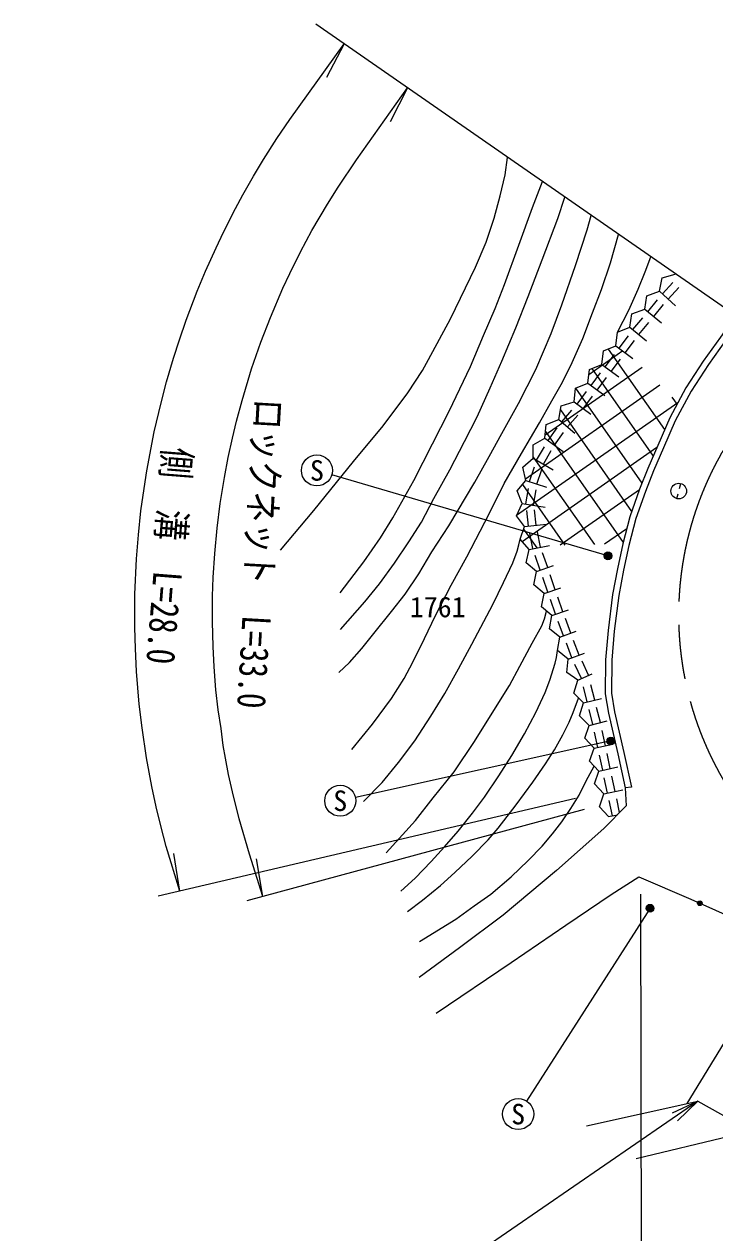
# Model space of a CAD drawing. Units: millimetres, scale not verified. Extents: x 40000 to 680000, y 20000 to 380000.
# Drawn here: x 320829 to 365272, y 239403 to 317236 of the extents above; entities that cross this region are included whole.
import ezdxf
from ezdxf.enums import TextEntityAlignment as Align

# ---------------------------------------------------------------- set-up
doc = ezdxf.new("R2010")
doc.units = ezdxf.units.MM
doc.header["$LTSCALE"] = 1000
doc.linetypes.add('CHAIN', pattern=[18.5, 12, -1.5, 3.5, -1.5])
doc.linetypes.add('DASHED', pattern=[7.5, 6, -1.5])
for name, color, linetype, lineweight in [('M-BGD', 7, 'Continuous', 25), ('M-BMK', 2, 'CHAIN', 13), ('M-BMK-OTRS', 5, 'Continuous', 25), ('M-STR-HTXT', 7, 'Continuous', 13), ('M-STR-STRC', 7, 'Continuous', 25)]:
    doc.layers.add(name, color=color, linetype=linetype, lineweight=lineweight)
doc.layers.add('M-BMK-HTXT', color=7, linetype='Continuous')
doc.styles.add('ＭＳ ゴシック', font='')
doc.styles.get('ＭＳ ゴシック').set_extended_font_data('MS Gothic')

# ---------------------------------------------------------------- blocks, each defined once
blk = doc.blocks.new('open_arrow')
at = {"color": 0, "linetype": 'Continuous', "lineweight": -2}
blk.add_lwpolyline([(7.5, 1.25), (0, 0), (7.5, -1.25)], dxfattribs=at)

msp = doc.modelspace()

# ---------------------------------------------------------------- hatches: boundary and pattern name
at = {"layer": 'M-BGD'}
msp.add_hatch(color=256, dxfattribs=at).paths.add_polyline_path([(364172, 260690, -0.41421), (364370, 260765, -0.41421), (364446, 260567, -1)])
at = {"layer": 'M-STR-HTXT'}
for points in [[(358277, 283219, -1), (358513, 282778, -1)], [(358375, 271215, -0.41421), (358721, 271288, -0.41421), (358794, 270942, -1)], [(360862, 260256, -0.41421), (361056, 260552, -0.41421), (361352, 260358, -1)]]:
    msp.add_hatch(color=256, dxfattribs=at).paths.add_polyline_path(points)

# ---------------------------------------------------------------- linework, layer by layer
at = {"layer": 'M-BGD'}
for p, q in [((361719, 300038), (361891, 300896)), ((361891, 300896), (362729, 301147)), ((361904, 299870), (362577, 300609)), ((360765, 298881), (360895, 299746)), ((360895, 299746), (361719, 300038)), ((361719, 300038), (362745, 299104)), ((362274, 299533), (362947, 300272)), ((359940, 298589), (360765, 298881)), ((360765, 298881), (361833, 297999)), ((360958, 298722), (361594, 299493)), ((361343, 298404), (361980, 299175)), ((359810, 297724), (359940, 298589)), ((360003, 297565), (360639, 298336)), ((358910, 296524), (359000, 297394)), ((359000, 297394), (359810, 297724)), ((359810, 297724), (360879, 296842)), ((360389, 297247), (361025, 298018)), ((359110, 296374), (359710, 297174)), ((359510, 296074), (360110, 296874)), ((359351, 296194), (357166, 294664)), ((358010, 295324), (358100, 296194)), ((358100, 296194), (358910, 296524)), ((358210, 295174), (358810, 295974)), ((358406, 296318), (362043, 291124)), ((358910, 296524), (359988, 295716)), ((360588, 295122), (354359, 290760)), ((357111, 294123), (357200, 294994)), ((357200, 294994), (358010, 295324)), ((357352, 295055), (361300, 289417)), ((358010, 295324), (359088, 294516)), ((358610, 294874), (359210, 295674)), ((357311, 293974), (357910, 294774)), ((357711, 293674), (358311, 294474)), ((361735, 293987), (353098, 287939)), ((356211, 292923), (356301, 293793)), ((356300, 293790), (360582, 287675)), ((356301, 293793), (357111, 294123)), ((356411, 292773), (357011, 293573)), ((357111, 294123), (358188, 293316)), ((362883, 292853), (352509, 285589)), ((355380, 292651), (356211, 292923)), ((356211, 292923), (357288, 292116)), ((356811, 292473), (357411, 293274)), ((362517, 293215), (362840, 292753)), ((355229, 291789), (355380, 292651)), ((355336, 292400), (359921, 285852)), ((355418, 291626), (356072, 292382)), ((355796, 291298), (356450, 292054)), ((354342, 290580), (354422, 291451)), ((354422, 291451), (355229, 291789)), ((354544, 290432), (355135, 291238)), ((355229, 291789), (356260, 290897)), ((353577, 290155), (354342, 290580)), ((354342, 290580), (355509, 289724)), ((354380, 290996), (359380, 283857)), ((354947, 290136), (355538, 290943)), ((361549, 289981), (352876, 283908)), ((353592, 289281), (353577, 290155)), ((353808, 289156), (354308, 290022)), ((354241, 288906), (354741, 289772)), ((352927, 288712), (353592, 289281)), ((353590, 289357), (357532, 283727)), ((353592, 289281), (354879, 288537)), ((353116, 287858), (352927, 288712)), ((353353, 287779), (353670, 288727)), ((353827, 287620), (354144, 288569)), ((352551, 287191), (353116, 287858)), ((352889, 287591), (355621, 283689)), ((353116, 287858), (354439, 287416)), ((353120, 286338), (353282, 287325)), ((353614, 286257), (353775, 287244)), ((360418, 287251), (355322, 283683)), ((362996, 287339), (363079, 287653)), ((352874, 286378), (352551, 287191)), ((362824, 286686), (362907, 287001)), ((352507, 285584), (352874, 286378)), ((352874, 286378), (354349, 286137)), ((353284, 284914), (353176, 285908)), ((353781, 284967), (353673, 285962)), ((353035, 284887), (352507, 285584)), ((352736, 284065), (353035, 284887)), ((353035, 284887), (354443, 285039)), ((352970, 284708), (353809, 283509)), ((353566, 283462), (353375, 284443)), ((354057, 283557), (353866, 284538)), ((359605, 284744), (358172, 283740)), ((353320, 283414), (352736, 284065)), ((353138, 282559), (353320, 283414)), ((353320, 283414), (354637, 283669)), ((353808, 281995), (353138, 282559)), ((354044, 282077), (353719, 283022)), ((354517, 282239), (354192, 283185)), ((353626, 281140), (353808, 281995)), ((353808, 281995), (354890, 282367)), ((355004, 280820), (354679, 281766)), ((354295, 280577), (353626, 281140)), ((354531, 280658), (354206, 281604)), ((354113, 279721), (354295, 280577)), ((354295, 280577), (355363, 280944)), ((355492, 279402), (355167, 280348)), ((354782, 279158), (354113, 279721)), ((355019, 279239), (354694, 280185)), ((354782, 279158), (355850, 279525)), ((354624, 278298), (354782, 279158)), ((355543, 277842), (355192, 278778)), ((356011, 278017), (355660, 278953)), ((355309, 277754), (354624, 278298)), ((355309, 277754), (356351, 278144)), ((355151, 276893), (355309, 277754)), ((356070, 276437), (355719, 277373)), ((356538, 276613), (356187, 277549)), ((355836, 276349), (355151, 276893)), ((355743, 275480), (355836, 276349)), ((355836, 276349), (356877, 276740)), ((356694, 275094), (356273, 276001)), ((357147, 275304), (356727, 276211)), ((356467, 274988), (355743, 275480)), ((356195, 274145), (356447, 274982)), ((356467, 274988), (357376, 275410)), ((356816, 273528), (356195, 274145)), ((357058, 273590), (356812, 274559)), ((357543, 273713), (357297, 274682)), ((356564, 272691), (356816, 273528)), ((356816, 273528), (357971, 273822)), ((357912, 272259), (357666, 273228)), ((357185, 272074), (356564, 272691)), ((357427, 272136), (357181, 273105)), ((356902, 271247), (357185, 272074)), ((357185, 272074), (358340, 272368)), ((357743, 270660), (357534, 271638)), ((358232, 270764), (358023, 271742)), ((357498, 270608), (356902, 271247)), ((357498, 270608), (358720, 270869)), ((357215, 269780), (357498, 270608)), ((358056, 269193), (357847, 270171)), ((358545, 269297), (358336, 270275)), ((357812, 269141), (357215, 269780)), ((357812, 269141), (359034, 269402)), ((357528, 268313), (357812, 269141)), ((358370, 267726), (358161, 268704)), ((358859, 267831), (358650, 268808)), ((358125, 267674), (357528, 268313)), ((358125, 267674), (359348, 267935)), ((359901, 268102), (359504, 268049)), ((357842, 266846), (358125, 267674)), ((358683, 266259), (358474, 267237)), ((359148, 266476), (358963, 267342)), ((358439, 266207), (357842, 266846)), ((358439, 266207), (359003, 266327))]:
    msp.add_line(p, q, dxfattribs=at)
for points in [[(337326, 283357), (339465, 285919), (342011, 289068), (343921, 291368), (345516, 293502), (346462, 294937), (346855, 295651), (348260, 298251), (349872, 301580), (350558, 303202), (351072, 304734), (351466, 306190), (351779, 307531), (351942, 308658)], [(341157, 280619), (342690, 282623), (343751, 284155), (344562, 285436), (345904, 287853), (347114, 290203), (348175, 292310), (349549, 295192), (350390, 297181), (351141, 298934), (351731, 300466), (352661, 303007), (353545, 305438), (354187, 307098)], [(341188, 278262), (342745, 280027), (343699, 281197), (344661, 282517), (345584, 283893), (346389, 285175), (347201, 286695), (348227, 288544), (349170, 290358), (349981, 291953), (350813, 293827), (351565, 295526), (352475, 297674), (353254, 299690), (354170, 302052), (355171, 304715), (355621, 306100)], [(341074, 275492), (341756, 276133), (342565, 277024), (343333, 277992), (344460, 279408), (345341, 280539), (346227, 281843), (347071, 283248), (348148, 284934), (349832, 287741), (350759, 289399), (351569, 290884), (352650, 292814), (353750, 294996), (354742, 297313), (355433, 299167), (356302, 301702), (357058, 304001), (357324, 304916)], [(341920, 270527), (343235, 272152), (344458, 273807), (345279, 275091), (345836, 276159), (346595, 277675), (347291, 279161), (348300, 281116), (349321, 282926), (350761, 285711), (351724, 287653), (352823, 289587), (353984, 291568), (354777, 292989), (355461, 294190), (356085, 295444), (356770, 296998), (357394, 298644), (357980, 300157), (358566, 301864), (359079, 303697)], [(359000, 297394), (359741, 298811), (360344, 300162), (360794, 301290), (361158, 302251)], [(366613, 298458), (365632, 297091), (364529, 295542), (363411, 293814), (362368, 291878), (361608, 290114), (360952, 288625), (360430, 287285), (359803, 285521), (359356, 283764), (359013, 282155), (358699, 280512), (358401, 278189), (358237, 276307), (358222, 274118), (358431, 272874), (359027, 270253), (359504, 268049), (359563, 266902), (358141, 265445), (355095, 262741), (351642, 259854), (348842, 257760), (346255, 255844)], [(366942, 298230), (365957, 296858), (364860, 295317), (363756, 293610), (362729, 291703), (361974, 289955), (361321, 288472), (360805, 287145), (360186, 285405), (359746, 283673), (359405, 282076), (359094, 280449), (358799, 278146), (358637, 276288), (358622, 274150), (358823, 272952), (359417, 270340), (359901, 268102)], [(342661, 267179), (343856, 268394), (344924, 269696), (345963, 271077), (347001, 272683), (347895, 274136), (348786, 275732), (349630, 277303), (350992, 279859), (351669, 281274), (352277, 282556), (352551, 283310), (352663, 283709), (352736, 284065)], [(344116, 263865), (346001, 265947), (347138, 267406), (348492, 269092), (349799, 271045), (351059, 273029), (352067, 274648), (352729, 275896), (353529, 277383), (354134, 278484), (354322, 278950), (354448, 279440)], [(345076, 261413), (345995, 262239), (347021, 263321), (347876, 264261), (348754, 265261), (349680, 266429), (350443, 267448), (351371, 268840), (352204, 270144), (353024, 271542), (353751, 272909), (354350, 274195), (354657, 274993), (355006, 276089), (355091, 276445), (355151, 276893)], [(345505, 260099), (346471, 260821), (347628, 261766), (348541, 262599), (349657, 263658), (350692, 264708), (351340, 265472), (352497, 266968), (353566, 268427), (354375, 269615), (354957, 270512), (355499, 271482), (355904, 272285), (356153, 272911), (356506, 273837)], [(346261, 258163), (348611, 259604), (349786, 260466), (350850, 261209), (352165, 262322), (353267, 263386), (354166, 264294), (354820, 265106), (355435, 265859), (356004, 266739), (356545, 267592), (356986, 268519), (357513, 269460)], [(347348, 253538), (352161, 256817), (355676, 259211), (358611, 261180), (360374, 262327), (363739, 260884), (366895, 259466), (371292, 257497), (374329, 256206), (376391, 255429), (377645, 255113), (379082, 254817), (380713, 254461), (381997, 254237), (383368, 254102), (385030, 254082), (388970, 254015), (392560, 253958), (394769, 253802)], [(357005, 246302), (364180, 247882), (369637, 244829)], [(367891, 244806), (366289, 245637), (360206, 244174)]]:
    msp.add_lwpolyline(points, dxfattribs=at)
at = {"layer": 'M-BGD', "linetype": 'DASHED'}
msp.add_lwpolyline([(378152, 271785), (377849, 271250), (363466, 247725)], dxfattribs=at)
at = {"layer": 'M-BGD'}
for centre, radius in [((362952, 287170), 500), ((364309, 260628), 150)]:
    msp.add_circle(centre, radius, dxfattribs=at)
at = {"layer": 'M-BMK'}
msp.add_arc((383941, 279190), 21000, 144.91206, 325.12859, dxfattribs=at)
at = {"layer": 'M-BMK-OTRS'}
msp.add_line((389394, 282620), (339605, 317236), dxfattribs=at)
at = {"layer": 'M-STR-HTXT'}
for p, q in [((341419, 315975), (340279, 313800)), ((345506, 313133), (344373, 310955)), ((358395, 282999), (340628, 288216)), ((358585, 271078), (342146, 267444)), ((356309, 267378), (329459, 261090)), ((356858, 266664), (335149, 260779)), ((330838, 261413), (330455, 263838)), ((336186, 261060), (335778, 263481)), ((360489, 261218), (360557, 230958)), ((361107, 260307), (353156, 247890))]:
    msp.add_line(p, q, dxfattribs=at)
for points in [[(330838, 261413), (329964, 264276), (329614, 265606), (329320, 266841), (329042, 268142), (328700, 270001), (328414, 271927), (328237, 273438), (328059, 275552), (327983, 277034), (327947, 278387), (327957, 280521), (328057, 282799), (328179, 284344), (328345, 285904), (328475, 286906), (328716, 288475), (329195, 290977), (329634, 292857), (329988, 294194), (330436, 295720), (330821, 296917), (331255, 298170), (331967, 300040), (332501, 301324), (333180, 302840), (333658, 303841), (334433, 305362), (334908, 306242), (335591, 307445), (336236, 308520), (337090, 309866), (337918, 311094), (341419, 315975)], [(336186, 261060), (335320, 263796), (334657, 266072), (334231, 267791), (333986, 268918), (333784, 269959), (333639, 270782), (333513, 271878), (333309, 273079), (333170, 274362), (333051, 275850), (332981, 277165), (332943, 278740), (332955, 280399), (332998, 281594), (333095, 283144), (333249, 284788), (333448, 286362), (333715, 288043), (333961, 289339), (334227, 290570), (334490, 291663), (334848, 293007), (335464, 295032), (336060, 296753), (336676, 298348), (337483, 300230), (337929, 301188), (338620, 302579), (339349, 303940), (340340, 305646), (341025, 306744), (342209, 308507), (345506, 313133)], [(364180, 247882), (346229, 235519), (320829, 235519)]]:
    msp.add_lwpolyline(points, dxfattribs=at)
for centre in [(358395, 282999), (358585, 271078), (361107, 260307)]:
    msp.add_circle(centre, 250, dxfattribs=at)
at = {"layer": 'M-STR-STRC'}
for centre in [(339669, 288498), (341169, 267228), (352616, 247048)]:
    msp.add_circle(centre, 1000, dxfattribs=at)

# ---------------------------------------------------------------- block references
at = {"layer": 'M-STR-HTXT', "xscale": 240, "yscale": 240, "rotation": 214.6}
msp.add_blockref('open_arrow', (364180, 247882), dxfattribs=at)

# ---------------------------------------------------------------- texts
at = {"layer": 'M-BMK-HTXT', "style": 'ＭＳ ゴシック'}
msp.add_text('1761', height=1320, dxfattribs=at).set_placement((347440, 279704), align=Align.MIDDLE_CENTER)
at = {"layer": 'M-STR-HTXT', "style": 'ＭＳ ゴシック', "width": 0.8}
for s, rotation, p in [('ロックネット\u3000L=33.0', 266.727, (334558, 283231)), ('側\u3000溝\u3000L=28.0', 265.488, (328691, 283113))]:
    msp.add_text(s, height=1833, rotation=rotation, dxfattribs=at).set_placement(p, align=Align.BOTTOM_CENTER)
at = {"layer": 'M-STR-STRC', "style": 'ＭＳ ゴシック'}
for p in [(339669, 288498), (341169, 267228), (352616, 247048)]:
    msp.add_text('S', height=1320, dxfattribs=at).set_placement(p, align=Align.MIDDLE_CENTER)

doc.saveas('drawing.dxf')
